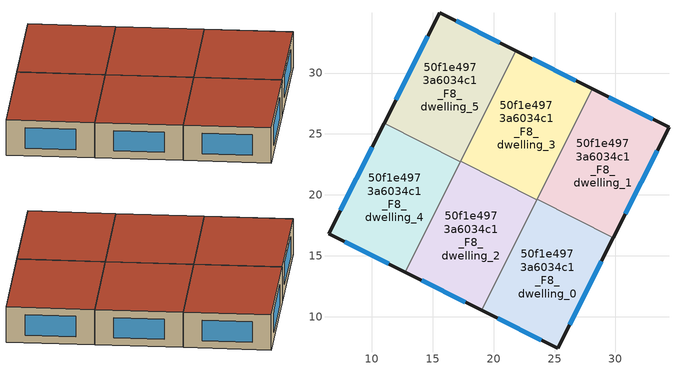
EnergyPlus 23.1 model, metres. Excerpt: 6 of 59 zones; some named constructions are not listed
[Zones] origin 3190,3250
50f1e4973a6034c1_F8_dwelling_0
 floor to 50f1e4973a6034c1_F7_dwelling_0 (EU_floor_Construction): 29.83,16.5 25.26,7.42 19.02,10.54 23.57,19.64 z24
 wall outside (EU_wall_Construction): 19.02,10.54 25.26,7.42 29.83,16.5 z24:27
 wall to 50f1e4973a6034c1_F8_dwelling_1 (EU_wall_Construction): 29.83,16.5 23.57,19.64 z24:27
 wall to 50f1e4973a6034c1_F8_dwelling_2 (EU_wall_Construction): 23.56,19.62 19.02,10.54 z24:27
 wall to 50f1e4973a6034c1_F8_dwelling_3 (EU_wall_Construction): 23.57,19.64 23.56,19.62 z24:27
 window (EU_Window_Construction): 26.24,9.36 28.85,14.56 / 20.35,9.87 23.92,8.09 z24.64:26.36
 roof outside (EU_roof_Construction): 25.26,7.42 29.83,16.5 23.57,19.64 19.02,10.54 z27
50f1e4973a6034c1_F8_dwelling_1
 floor to 50f1e4973a6034c1_F7_dwelling_1 (EU_floor_Construction): 34.39,25.54 29.83,16.5 23.57,19.64 28.1,28.69 z24
 wall outside (EU_wall_Construction): 29.83,16.5 34.39,25.54 28.1,28.69 z24:27
 wall to 50f1e4973a6034c1_F8_dwelling_3 (EU_wall_Construction): 28.1,28.69 23.57,19.64 z24:27
 window (EU_Window_Construction): 33.04,26.22 29.44,28.02 / 30.81,18.44 33.42,23.61 z24.64:26.36
 roof outside (EU_roof_Construction): 29.83,16.5 34.39,25.54 28.1,28.69 23.57,19.64 z27
50f1e4973a6034c1_F8_dwelling_2
 floor to 50f1e4973a6034c1_F7_dwelling_2 (EU_floor_Construction): 23.56,19.62 19.02,10.54 12.75,13.67 17.29,22.75 z24
 wall outside (EU_wall_Construction): 12.75,13.67 19.02,10.54 z24:27
 wall to 50f1e4973a6034c1_F8_dwelling_3 (EU_wall_Construction): 23.56,19.62 17.29,22.75 z24:27
 wall to 50f1e4973a6034c1_F8_dwelling_4 (EU_wall_Construction): 17.28,22.73 12.75,13.67 z24:27
 wall to 50f1e4973a6034c1_F8_dwelling_5 (EU_wall_Construction): 17.29,22.75 17.28,22.73 z24:27
 window (EU_Window_Construction): 14.09,13 17.67,11.21 z24.64:26.36
 roof outside (EU_roof_Construction): 19.02,10.54 23.56,19.62 17.29,22.75 12.75,13.67 z27
50f1e4973a6034c1_F8_dwelling_3
 floor to 50f1e4973a6034c1_F7_dwelling_3 (EU_floor_Construction): 28.1,28.69 23.56,19.62 17.29,22.75 21.83,31.83 z24
 wall outside (EU_wall_Construction): 28.1,28.69 21.83,31.83 z24:27
 wall to 50f1e4973a6034c1_F8_dwelling_5 (EU_wall_Construction): 21.83,31.83 17.29,22.75 z24:27
 window (EU_Window_Construction): 26.75,29.36 23.17,31.16 z24.64:26.36
 roof outside (EU_roof_Construction): 23.56,19.62 28.1,28.69 21.83,31.83 17.29,22.75 z27
50f1e4973a6034c1_F8_dwelling_4
 floor to 50f1e4973a6034c1_F7_dwelling_4 (EU_floor_Construction): 17.28,22.73 12.75,13.67 6.46,16.82 11.01,25.87 z24
 wall outside (EU_wall_Construction): 11.01,25.87 6.46,16.82 12.75,13.67 z24:27
 wall to 50f1e4973a6034c1_F8_dwelling_5 (EU_wall_Construction): 17.28,22.73 11.01,25.87 z24:27
 window (EU_Window_Construction): 7.8,16.15 11.4,14.35 / 10.03,23.93 7.43,18.76 z24.64:26.36
 roof outside (EU_roof_Construction): 12.75,13.67 17.28,22.73 11.01,25.87 6.46,16.82 z27
50f1e4973a6034c1_F8_dwelling_5
 floor to 50f1e4973a6034c1_F7_dwelling_5 (EU_floor_Construction): 21.83,31.83 17.28,22.73 11.01,25.87 15.58,34.95 z24
 wall outside (EU_wall_Construction): 21.83,31.83 15.58,34.95 11.01,25.87 z24:27
 window (EU_Window_Construction): 14.6,33 11.99,27.81 / 20.49,32.5 16.92,34.28 z24.64:26.36
 roof outside (EU_roof_Construction): 17.28,22.73 21.83,31.83 15.58,34.95 11.01,25.87 z27
[SCHEDULE:FILE] Column Number=1; Rows to Skip at Top=0; Number of Hours of Data=8760; Column Separator=Comma; Interpolate to Timestep=No; Minutes per Item=60; Adjust Schedule for Daylight Savings=Yes
Name | File
EU_Step8_GainSchedule_50f1e4973a6034c1_F3_dwelling_4_f000 | ../../schedules/50f1e4973a6034c1/50f1e4973a6034c1_F3_dwelling_4_f000_gain.csv
EU_Step8_GainSchedule_50f1e4973a6034c1_F3_dwelling_5_f000 | ../../schedules/50f1e4973a6034c1/50f1e4973a6034c1_F3_dwelling_5_f000_gain.csv
EU_Step8_GainSchedule_50f1e4973a6034c1_F3_dwelling_6_f000 | ../../schedules/50f1e4973a6034c1/50f1e4973a6034c1_F3_dwelling_6_f000_gain.csv
EU_Step8_GainSchedule_50f1e4973a6034c1_F4_dwelling_0_f000 | ../../schedules/50f1e4973a6034c1/50f1e4973a6034c1_F4_dwelling_0_f000_gain.csv
EU_Step8_GainSchedule_50f1e4973a6034c1_F4_dwelling_1_f000 | ../../schedules/50f1e4973a6034c1/50f1e4973a6034c1_F4_dwelling_1_f000_gain.csv
EU_Step8_GainSchedule_50f1e4973a6034c1_F4_dwelling_2_f000 | ../../schedules/50f1e4973a6034c1/50f1e4973a6034c1_F4_dwelling_2_f000_gain.csv
EU_Step8_GainSchedule_50f1e4973a6034c1_F4_dwelling_3_f000 | ../../schedules/50f1e4973a6034c1/50f1e4973a6034c1_F4_dwelling_3_f000_gain.csv
EU_Step8_GainSchedule_50f1e4973a6034c1_F4_dwelling_4_f000 | ../../schedules/50f1e4973a6034c1/50f1e4973a6034c1_F4_dwelling_4_f000_gain.csv
EU_Step8_GainSchedule_50f1e4973a6034c1_F4_dwelling_5_f000 | ../../schedules/50f1e4973a6034c1/50f1e4973a6034c1_F4_dwelling_5_f000_gain.csv
EU_Step8_GainSchedule_50f1e4973a6034c1_F4_dwelling_6_f000 | ../../schedules/50f1e4973a6034c1/50f1e4973a6034c1_F4_dwelling_6_f000_gain.csv
